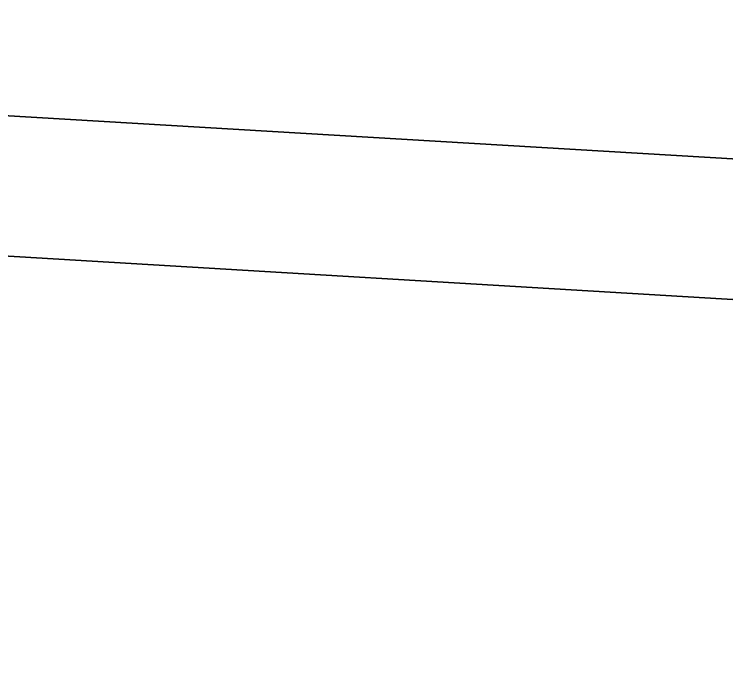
# Model space of a CAD drawing. Header units: metres. Extents: x 503497 to 504361, y 6966567 to 6966857.
# Drawn here: x 504153.604 to 504154.275, y 6966751.318 to 6966751.93 of the extents above; entities that cross this region are included whole.
import ezdxf

# ---------------------------------------------------------------- set-up
doc = ezdxf.new("R2010")
doc.units = ezdxf.units.M

msp = doc.modelspace()

# ---------------------------------------------------------------- linework, layer by layer
at = {"layer": 'SHADOW_APPROVED_20261221T090000'}
for points in [[(504131.954, 6966755.9236), (504160.9824, 6966751.3955), (504127.8995, 6966753.3631), (504098.8711, 6966757.8912), (504131.954, 6966755.9236)], [(504160.9824, 6966751.3955), (504160.6196, 6966749.0699), (504127.5367, 6966751.0375), (504127.8995, 6966753.3631), (504160.9824, 6966751.3955)], [(504161.9915, 6966748.8559), (504162.3543, 6966751.1815), (504129.2714, 6966753.1491), (504128.9086, 6966750.8235), (504161.9915, 6966748.8559)], [(504162.3543, 6966751.1815), (504177.0609, 6966748.8875), (504143.978, 6966750.8551), (504129.2714, 6966753.1491), (504162.3543, 6966751.1815)]]:
    msp.add_lwpolyline(points, close=True, dxfattribs=at)
at = {"layer": 'SHADOW_COMPARATOR_RL48_20261221T090000'}
for points in [[(504131.954, 6966755.9236), (504160.9824, 6966751.3955), (504142.1172, 6966752.5175), (504113.0888, 6966757.0456), (504131.954, 6966755.9236)], [(504160.9824, 6966751.3955), (504160.6196, 6966749.0699), (504141.7544, 6966750.1919), (504142.1172, 6966752.5175), (504160.9824, 6966751.3955)], [(504161.9915, 6966748.8559), (504162.3543, 6966751.1815), (504143.4891, 6966752.3035), (504143.1263, 6966749.9779), (504161.9915, 6966748.8559)], [(504162.3543, 6966751.1815), (504177.0609, 6966748.8875), (504158.1957, 6966750.0095), (504143.4891, 6966752.3035), (504162.3543, 6966751.1815)]]:
    msp.add_lwpolyline(points, close=True, dxfattribs=at)

doc.saveas('drawing.dxf')
